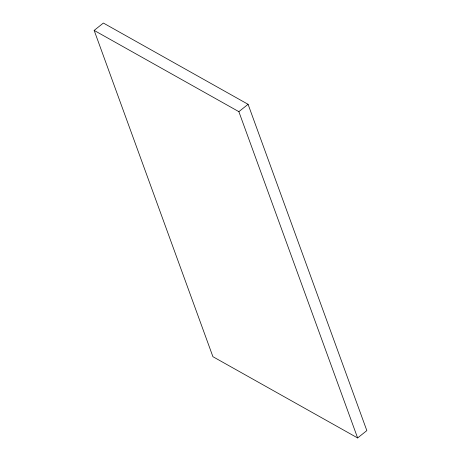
<?xml version="1.0" encoding="UTF-8"?>
<svg xmlns="http://www.w3.org/2000/svg" width="461" height="461" viewBox="0 0 461 461"><rect width="100%" height="100%" fill="white"/><g stroke="black" fill="none" stroke-linecap="round" stroke-linejoin="round"><path stroke-width="0.69" d="M94.159 30.403L103.379 23.05L248.081 104.307L366.841 430.597L357.621 437.95L212.919 356.693L94.159 30.403L238.861 111.66L357.621 437.95M238.861 111.66L248.081 104.307"/></g></svg>
